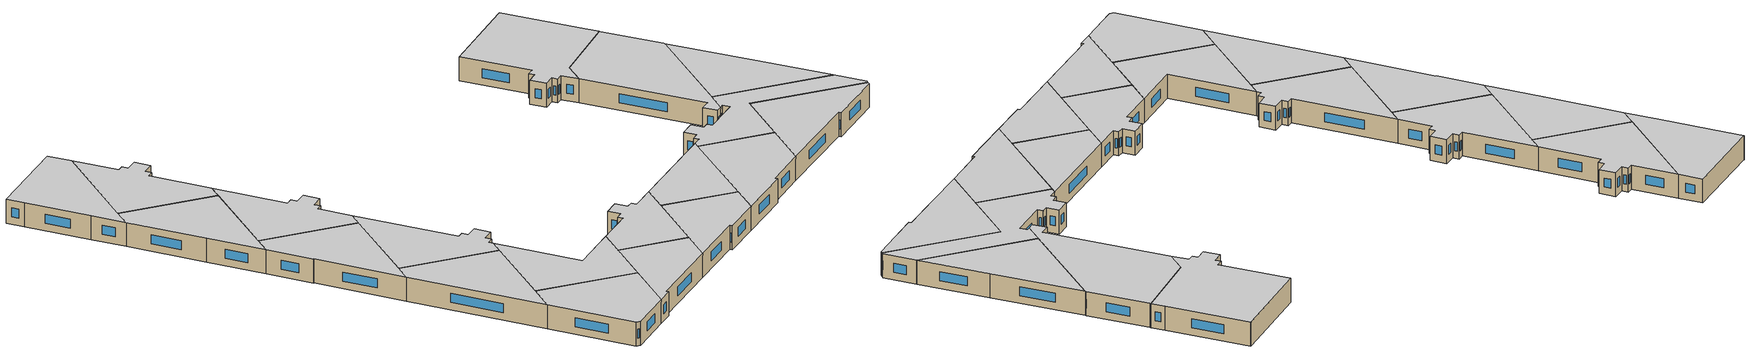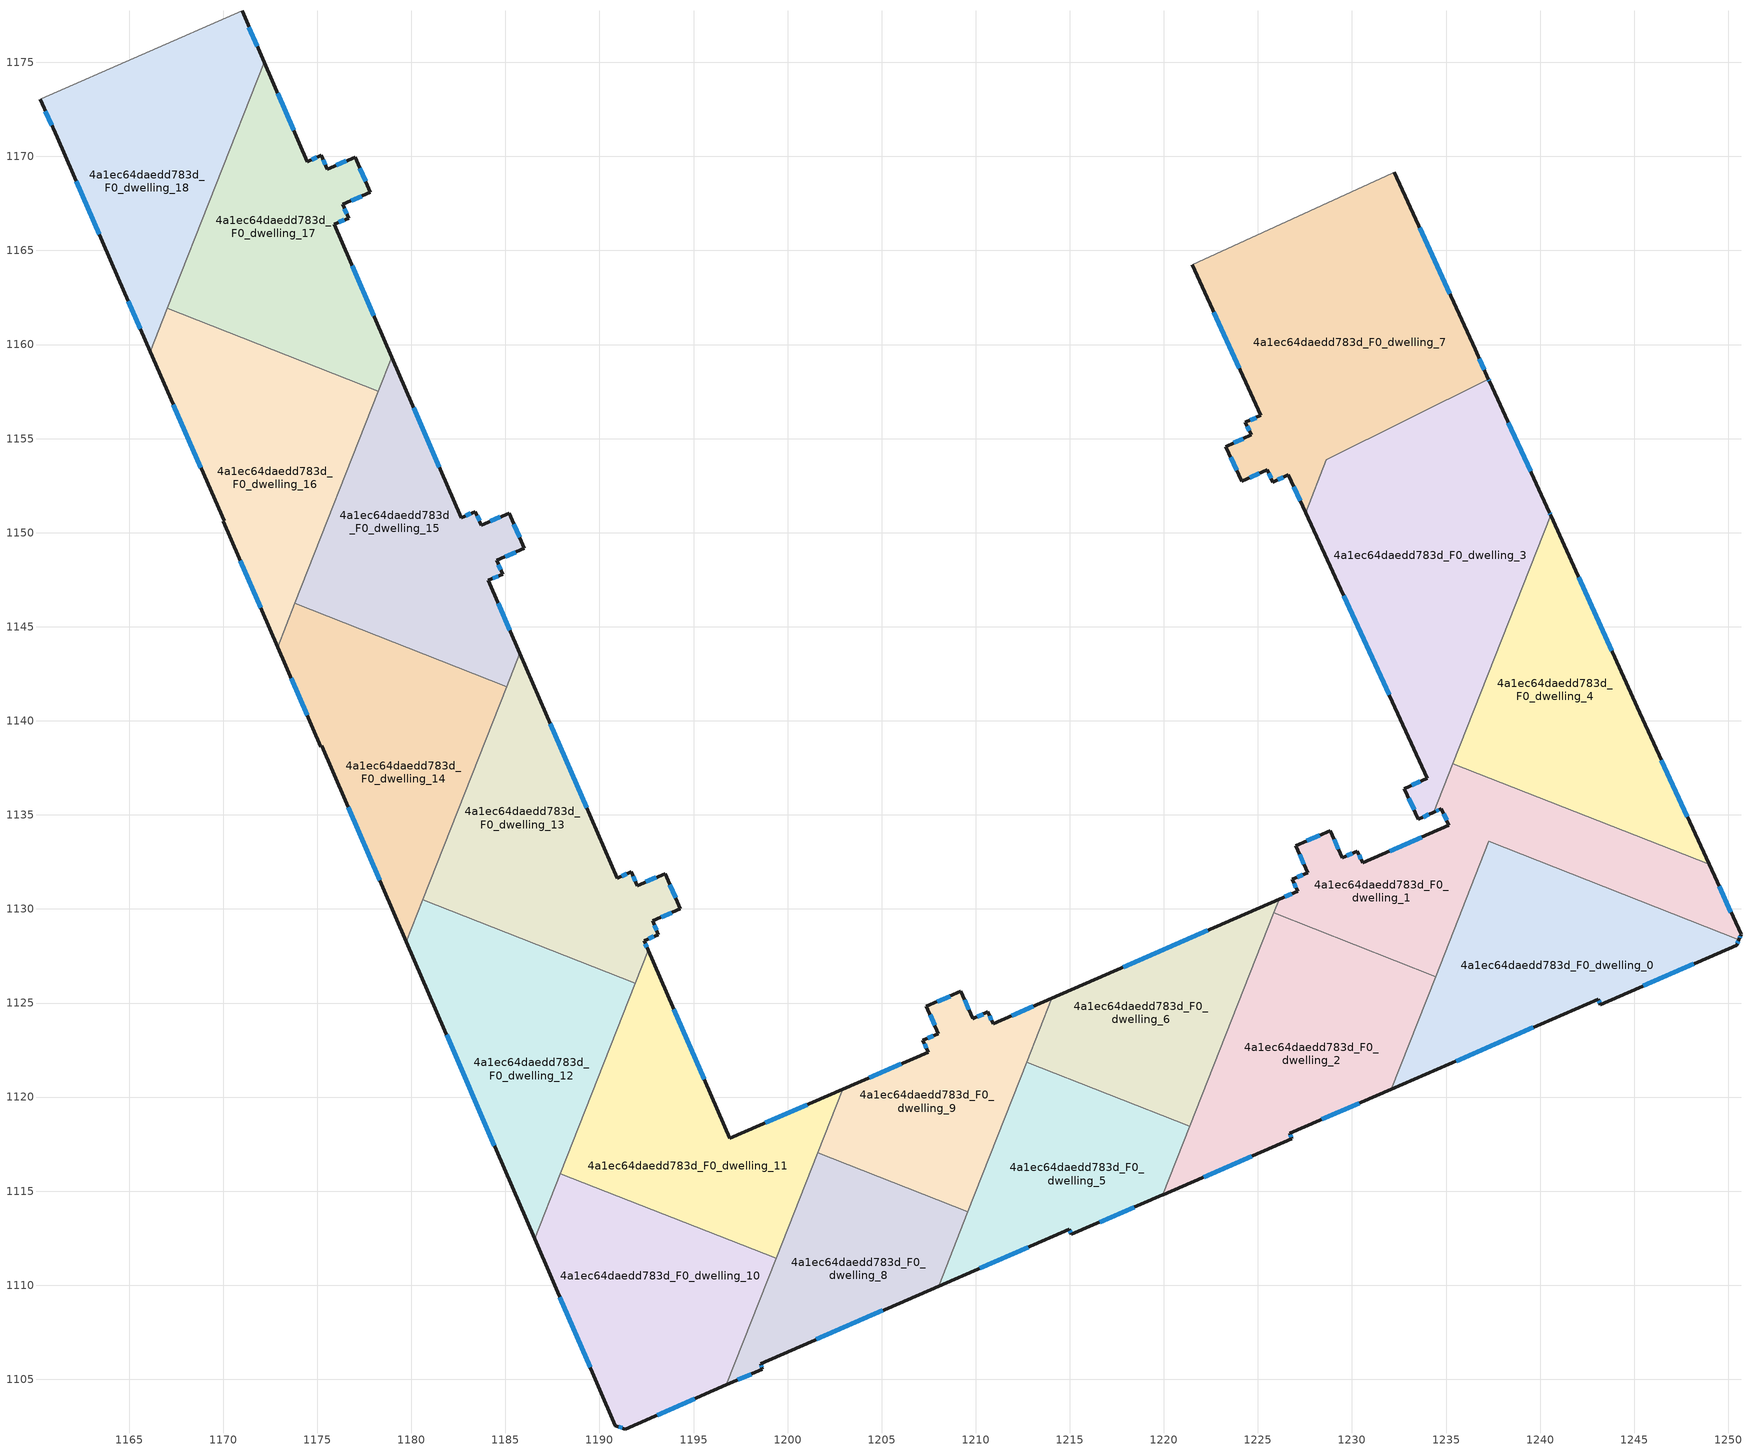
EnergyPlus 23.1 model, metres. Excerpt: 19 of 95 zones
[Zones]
4a1ec64daedd783d_F0_dwelling_0
 floor ground (EU_floor_Construction): 1250.56,1128.37 1250.45,1128.08 1243.2,1124.92 1243.09,1125.2 1232.09,1120.42 1237.27,1133.6 z0
 wall outside (EU_wall_Construction): 1232.09,1120.42 1243.09,1125.2 1243.2,1124.92 1250.45,1128.08 1250.56,1128.37 z0:3
 wall to 4a1ec64daedd783d_F0_dwelling_1 (EU_wall_Construction): 1250.56,1128.37 1237.27,1133.6 1234.44,1126.4 z0:3
 wall to 4a1ec64daedd783d_F0_dwelling_2 (EU_wall_Construction): 1234.44,1126.4 1232.09,1120.42 z0:3
 window (EU_Window_Construction): 1243.13,1125.11 1243.17,1125.01 / 1235.54,1121.92 1239.64,1123.7 / 1250.48,1128.17 1250.53,1128.28 / 1245.47,1125.91 1248.18,1127.09 z0.94:2.06
 ceiling to 4a1ec64daedd783d_F1_dwelling_0 (EU_floor_Construction): 1250.45,1128.08 1250.56,1128.37 1237.27,1133.6 1232.09,1120.42 1243.09,1125.2 1243.2,1124.92 z3
4a1ec64daedd783d_F0_dwelling_1
 floor ground (EU_floor_Construction): 1248.98,1132.36 1250.68,1128.65 1250.56,1128.37 1237.27,1133.6 1234.44,1126.4 1225.84,1129.79 1226.12,1130.51 1227.11,1130.94 1226.84,1131.57 1227.65,1131.92 1227.02,1133.37 1228.85,1134.16 1229.48,1132.72 1230.28,1133.06 1230.29,1133.07 1230.56,1132.45 1235.16,1134.44 1234.75,1135.33 1234.35,1135.14 1235.36,1137.72 z0
 wall outside (EU_wall_Construction): 1234.35,1135.14 1234.75,1135.33 1235.16,1134.44 1230.56,1132.45 1230.29,1133.07 1230.28,1133.06 1229.48,1132.72 1228.85,1134.16 1227.02,1133.37 1227.65,1131.92 1226.84,1131.57 1227.11,1130.94 1226.12,1130.51 / 1250.56,1128.37 1250.68,1128.65 1248.98,1132.36 z0:3
 wall to 4a1ec64daedd783d_F0_dwelling_2 (EU_wall_Construction): 1225.84,1129.79 1234.44,1126.4 z0:3
 wall to 4a1ec64daedd783d_F0_dwelling_4 (EU_wall_Construction): 1248.98,1132.36 1235.36,1137.72 z0:3
 wall to 4a1ec64daedd783d_F0_dwelling_6 (EU_wall_Construction): 1226.12,1130.51 1225.84,1129.79 z0:3
 wall to 4a1ec64daedd783d_F0_dwelling_3 (EU_wall_Construction): 1235.36,1137.72 1234.35,1135.14 z0:3
 window (EU_Window_Construction): 1226.8,1130.81 1226.43,1130.65 / 1226.92,1131.37 1227.02,1131.14 / 1227.39,1131.81 1227.09,1131.68 / 1227.22,1132.91 1227.45,1132.37 / 1228.28,1133.91 1227.59,1133.62 / 1229.28,1133.17 1229.05,1133.71 / 1230.03,1132.96 1229.73,1132.83 / 1230.48,1132.64 1230.38,1132.87 / 1233.72,1133.82 1232,1133.07 / 1234.88,1135.05 1235.03,1134.72 / 1234.47,1135.2 1234.62,1135.27 / 1250.15,1129.81 1249.51,1131.2 / 1250.6,1128.46 1250.64,1128.56 z0.94:2.06
 ceiling to 4a1ec64daedd783d_F1_dwelling_1 (EU_floor_Construction): 1250.56,1128.37 1250.68,1128.65 1248.98,1132.36 1235.36,1137.72 1234.35,1135.14 1234.75,1135.33 1235.16,1134.44 1230.56,1132.45 1230.29,1133.07 1230.28,1133.06 1229.48,1132.72 1228.85,1134.16 1227.02,1133.37 1227.65,1131.92 1226.84,1131.57 1227.11,1130.94 1226.12,1130.51 1225.84,1129.79 1234.44,1126.4 1237.27,1133.6 z3
4a1ec64daedd783d_F0_dwelling_10
 floor ground (EU_floor_Construction): 1199.39,1111.42 1196.75,1104.71 1191.38,1102.36 1190.85,1102.54 1186.56,1112.47 1187.92,1115.94 z0
 wall outside (EU_wall_Construction): 1186.56,1112.47 1190.85,1102.54 1191.38,1102.36 1196.75,1104.71 z0:3
 wall to 4a1ec64daedd783d_F0_dwelling_11 (EU_wall_Construction): 1199.39,1111.42 1187.92,1115.94 z0:3
 wall to 4a1ec64daedd783d_F0_dwelling_12 (EU_wall_Construction): 1187.92,1115.94 1186.56,1112.47 z0:3
 wall to 4a1ec64daedd783d_F0_dwelling_8 (EU_wall_Construction): 1196.75,1104.71 1199.39,1111.42 z0:3
 window (EU_Window_Construction): 1191.02,1102.48 1191.21,1102.41 / 1187.9,1109.36 1189.5,1105.65 / 1193.06,1103.09 1195.07,1103.97 z0.94:2.06
 ceiling to 4a1ec64daedd783d_F1_dwelling_10 (EU_floor_Construction): 1196.75,1104.71 1199.39,1111.42 1187.92,1115.94 1186.56,1112.47 1190.85,1102.54 1191.38,1102.36 z3
4a1ec64daedd783d_F0_dwelling_11
 floor ground (EU_floor_Construction): 1202.93,1120.42 1199.39,1111.42 1187.92,1115.94 1192.59,1127.81 1196.92,1117.8 z0
 wall outside (EU_wall_Construction): 1202.93,1120.42 1196.92,1117.8 1192.59,1127.81 z0:3
 wall to 4a1ec64daedd783d_F0_dwelling_9 (EU_wall_Construction): 1201.6,1117.03 1202.93,1120.42 z0:3
 wall to 4a1ec64daedd783d_F0_dwelling_13 (EU_wall_Construction): 1192.59,1127.81 1191.9,1126.06 z0:3
 wall to 4a1ec64daedd783d_F0_dwelling_12 (EU_wall_Construction): 1191.9,1126.06 1187.92,1115.94 z0:3
 wall to 4a1ec64daedd783d_F0_dwelling_8 (EU_wall_Construction): 1199.39,1111.42 1201.6,1117.03 z0:3
 window (EU_Window_Construction): 1201.05,1119.6 1198.81,1118.62 / 1195.56,1120.94 1193.95,1124.67 z0.94:2.06
 ceiling to 4a1ec64daedd783d_F1_dwelling_11 (EU_floor_Construction): 1199.39,1111.42 1202.93,1120.42 1196.92,1117.8 1192.59,1127.81 1187.92,1115.94 z3
4a1ec64daedd783d_F0_dwelling_12
 floor ground (EU_floor_Construction): 1191.9,1126.06 1186.56,1112.47 1179.73,1128.27 1180.61,1130.5 z0
 wall outside (EU_wall_Construction): 1179.73,1128.27 1186.56,1112.47 z0:3
 wall to 4a1ec64daedd783d_F0_dwelling_13 (EU_wall_Construction): 1191.9,1126.06 1180.61,1130.5 z0:3
 wall to 4a1ec64daedd783d_F0_dwelling_14 (EU_wall_Construction): 1180.61,1130.5 1179.73,1128.27 z0:3
 window (EU_Window_Construction): 1181.87,1123.32 1184.42,1117.42 z0.94:2.06
 ceiling to 4a1ec64daedd783d_F1_dwelling_12 (EU_floor_Construction): 1186.56,1112.47 1191.9,1126.06 1180.61,1130.5 1179.73,1128.27 z3
4a1ec64daedd783d_F0_dwelling_13
 floor ground (EU_floor_Construction): 1185.76,1143.6 1190.94,1131.64 1191.7,1131.97 1192.01,1131.24 1193.49,1131.88 1194.3,1130.01 1192.82,1129.37 1193.14,1128.64 1192.38,1128.31 1192.59,1127.81 1191.9,1126.06 1180.61,1130.5 z0
 wall outside (EU_wall_Construction): 1192.59,1127.81 1192.38,1128.31 1193.14,1128.64 1192.82,1129.37 1194.3,1130.01 1193.49,1131.88 1192.01,1131.24 1191.7,1131.97 1190.94,1131.64 1185.76,1143.6 z0:3
 wall to 4a1ec64daedd783d_F0_dwelling_15 (EU_wall_Construction): 1185.76,1143.6 1185.06,1141.82 z0:3
 wall to 4a1ec64daedd783d_F0_dwelling_14 (EU_wall_Construction): 1185.06,1141.82 1180.61,1130.5 z0:3
 window (EU_Window_Construction): 1191.46,1131.87 1191.17,1131.74 / 1191.91,1131.47 1191.79,1131.74 / 1193.03,1131.68 1192.47,1131.44 / 1194.05,1130.59 1193.74,1131.29 / 1193.28,1129.57 1193.84,1129.81 / 1193.04,1128.87 1192.92,1129.14 / 1192.61,1128.41 1192.9,1128.54 / 1192.53,1127.97 1192.44,1128.15 / 1189.32,1135.39 1187.39,1139.85 z0.94:2.06
 ceiling to 4a1ec64daedd783d_F1_dwelling_13 (EU_floor_Construction): 1191.9,1126.06 1192.59,1127.81 1192.38,1128.31 1193.14,1128.64 1192.82,1129.37 1194.3,1130.01 1193.49,1131.88 1192.01,1131.24 1191.7,1131.97 1190.94,1131.64 1185.76,1143.6 1180.61,1130.5 z3
4a1ec64daedd783d_F0_dwelling_14
 floor ground (EU_floor_Construction): 1185.06,1141.82 1179.73,1128.27 1175.24,1138.66 1175.19,1138.63 1172.9,1143.92 1173.82,1146.24 z0
 wall outside (EU_wall_Construction): 1172.9,1143.92 1175.19,1138.63 1175.24,1138.66 1179.73,1128.27 z0:3
 wall to 4a1ec64daedd783d_F0_dwelling_15 (EU_wall_Construction): 1185.06,1141.82 1173.82,1146.24 z0:3
 wall to 4a1ec64daedd783d_F0_dwelling_16 (EU_wall_Construction): 1173.82,1146.24 1172.9,1143.92 z0:3
 window (EU_Window_Construction): 1176.65,1135.41 1178.32,1131.53 / 1173.62,1142.26 1174.47,1140.29 z0.94:2.06
 ceiling to 4a1ec64daedd783d_F1_dwelling_14 (EU_floor_Construction): 1179.73,1128.27 1185.06,1141.82 1173.82,1146.24 1172.9,1143.92 1175.19,1138.63 1175.24,1138.66 z3
4a1ec64daedd783d_F0_dwelling_15
 floor ground (EU_floor_Construction): 1178.96,1159.32 1182.65,1150.79 1183.41,1151.12 1183.73,1150.4 1185.2,1151.04 1186.02,1149.16 1184.54,1148.52 1184.85,1147.79 1184.09,1147.47 1185.76,1143.6 1185.06,1141.82 1173.82,1146.24 z0
 wall outside (EU_wall_Construction): 1185.76,1143.6 1184.09,1147.47 1184.85,1147.79 1184.54,1148.52 1186.02,1149.16 1185.2,1151.04 1183.73,1150.4 1183.41,1151.12 1182.65,1150.79 1178.96,1159.32 z0:3
 wall to 4a1ec64daedd783d_F0_dwelling_17 (EU_wall_Construction): 1178.96,1159.32 1178.25,1157.51 z0:3
 wall to 4a1ec64daedd783d_F0_dwelling_16 (EU_wall_Construction): 1178.25,1157.51 1173.82,1146.24 z0:3
 window (EU_Window_Construction): 1183.17,1151.02 1182.89,1150.9 / 1183.63,1150.62 1183.51,1150.9 / 1184.74,1150.84 1184.19,1150.6 / 1185.76,1149.75 1185.46,1150.45 / 1185,1148.72 1185.55,1148.96 / 1184.75,1148.02 1184.63,1148.29 / 1184.33,1147.57 1184.61,1147.69 / 1185.24,1144.81 1184.62,1146.26 / 1181.5,1153.47 1180.12,1156.65 z0.94:2.06
 ceiling to 4a1ec64daedd783d_F1_dwelling_15 (EU_floor_Construction): 1185.06,1141.82 1185.76,1143.6 1184.09,1147.47 1184.85,1147.79 1184.54,1148.52 1186.02,1149.16 1185.2,1151.04 1183.73,1150.4 1183.41,1151.12 1182.65,1150.79 1178.96,1159.32 1173.82,1146.24 z3
4a1ec64daedd783d_F0_dwelling_16
 floor ground (EU_floor_Construction): 1178.25,1157.51 1172.9,1143.92 1170.01,1150.61 1170.05,1150.63 1166.12,1159.63 1167.03,1161.93 z0
 wall outside (EU_wall_Construction): 1166.12,1159.63 1170.05,1150.63 1170.01,1150.61 1172.9,1143.92 z0:3
 wall to 4a1ec64daedd783d_F0_dwelling_17 (EU_wall_Construction): 1178.25,1157.51 1167.03,1161.93 z0:3
 wall to 4a1ec64daedd783d_F0_dwelling_18 (EU_wall_Construction): 1167.03,1161.93 1166.12,1159.63 z0:3
 window (EU_Window_Construction): 1167.35,1156.81 1168.82,1153.45 / 1170.92,1148.51 1172,1146.01 z0.94:2.06
 ceiling to 4a1ec64daedd783d_F1_dwelling_16 (EU_floor_Construction): 1172.9,1143.92 1178.25,1157.51 1167.03,1161.93 1166.12,1159.63 1170.05,1150.63 1170.01,1150.61 z3
4a1ec64daedd783d_F0_dwelling_17
 floor ground (EU_floor_Construction): 1177.02,1169.97 1177.83,1168.09 1176.35,1167.45 1176.66,1166.73 1175.91,1166.4 1178.96,1159.32 1178.25,1157.51 1167.03,1161.93 1172.18,1175.01 1174.46,1169.73 1175.22,1170.05 1175.54,1169.33 z0
 wall outside (EU_wall_Construction): 1178.96,1159.32 1175.91,1166.4 1176.66,1166.73 1176.35,1167.45 1177.83,1168.09 1177.02,1169.97 1175.54,1169.33 1175.22,1170.05 1174.46,1169.73 1172.18,1175.01 z0:3
 wall to 4a1ec64daedd783d_F0_dwelling_18 (EU_wall_Construction): 1172.18,1175.01 1167.03,1161.93 z0:3
 window (EU_Window_Construction): 1175.44,1169.55 1175.32,1169.83 / 1176.55,1169.77 1176,1169.53 / 1177.57,1168.68 1177.27,1169.38 / 1176.81,1167.65 1177.36,1167.89 / 1176.56,1166.95 1176.45,1167.23 / 1176.14,1166.5 1176.43,1166.62 / 1178.01,1161.54 1176.86,1164.18 / 1173.75,1171.38 1172.89,1173.36 / 1174.99,1169.95 1174.7,1169.83 z0.94:2.06
 ceiling to 4a1ec64daedd783d_F1_dwelling_17 (EU_floor_Construction): 1178.25,1157.51 1178.96,1159.32 1175.91,1166.4 1176.66,1166.73 1176.35,1167.45 1177.83,1168.09 1177.02,1169.97 1175.54,1169.33 1175.22,1170.05 1174.46,1169.73 1172.18,1175.01 1167.03,1161.93 z3
4a1ec64daedd783d_F0_dwelling_18
 floor ground (EU_floor_Construction): 1171,1177.73 1172.18,1175.01 1166.12,1159.63 1164.43,1163.51 1161.18,1171.02 1160.26,1173.04 1160.32,1173.06 z0
 wall outside (EU_wall_Construction): 1172.18,1175.01 1171,1177.73 / 1160.26,1173.04 1161.18,1171.02 1164.43,1163.51 1166.12,1159.63 z0:3
 wall adiabatic (EU_wall_Construction): 1171,1177.73 1160.32,1173.06 1160.26,1173.04 z0:3
 window (EU_Window_Construction): 1171.81,1175.86 1171.37,1176.88 / 1164.96,1162.3 1165.59,1160.84 / 1162.2,1168.67 1163.41,1165.87 / 1160.55,1172.41 1160.89,1171.65 z0.94:2.06
 ceiling to 4a1ec64daedd783d_F1_dwelling_18 (EU_floor_Construction): 1166.12,1159.63 1172.18,1175.01 1171,1177.73 1160.32,1173.06 1160.26,1173.04 1161.18,1171.02 1164.43,1163.51 z3
4a1ec64daedd783d_F0_dwelling_2
 floor ground (EU_floor_Construction): 1234.44,1126.4 1232.09,1120.42 1226.7,1118.08 1226.8,1117.79 1219.98,1114.82 1219.94,1114.8 1225.84,1129.79 z0
 wall outside (EU_wall_Construction): 1219.94,1114.8 1219.98,1114.82 1226.8,1117.79 1226.7,1118.08 1232.09,1120.42 z0:3
 wall to 4a1ec64daedd783d_F0_dwelling_5 (EU_wall_Construction): 1221.38,1118.44 1219.94,1114.8 z0:3
 wall to 4a1ec64daedd783d_F0_dwelling_6 (EU_wall_Construction): 1225.84,1129.79 1221.38,1118.45 z0:3
 window (EU_Window_Construction): 1226.77,1117.88 1226.73,1117.99 / 1222.12,1115.75 1224.66,1116.86 / 1228.39,1118.81 1230.4,1119.68 z0.94:2.06
 ceiling to 4a1ec64daedd783d_F1_dwelling_2 (EU_floor_Construction): 1232.09,1120.42 1234.44,1126.4 1225.84,1129.79 1219.94,1114.8 1219.98,1114.82 1226.8,1117.79 1226.7,1118.08 z3
4a1ec64daedd783d_F0_dwelling_3
 floor ground (EU_floor_Construction): 1237.31,1158.03 1240.49,1151.08 1240.56,1150.93 1234.35,1135.14 1233.53,1134.77 1232.79,1136.39 1234.01,1136.95 1227.53,1151.07 1228.63,1153.87 1237.25,1158.17 z0
 wall outside (EU_wall_Construction): 1240.56,1150.93 1240.49,1151.08 1237.31,1158.03 1237.25,1158.17 / 1227.53,1151.07 1234.01,1136.95 1232.79,1136.39 1233.53,1134.77 1234.35,1135.14 z0:3
 wall to 4a1ec64daedd783d_F0_dwelling_7 (EU_wall_Construction): 1237.25,1158.17 1228.63,1153.87 1227.53,1151.07 z0:3
 wall to 4a1ec64daedd783d_F0_dwelling_4 (EU_wall_Construction): 1235.36,1137.72 1240.56,1150.93 z0:3
 window (EU_Window_Construction): 1239.49,1153.26 1238.31,1155.85 / 1240.54,1150.98 1240.51,1151.03 / 1233.79,1134.89 1234.09,1135.02 / 1233.02,1135.89 1233.3,1135.28 / 1233.62,1136.78 1233.17,1136.57 / 1229.56,1146.64 1231.98,1141.38 / 1237.29,1158.07 1237.27,1158.12 z0.94:2.06
 ceiling to 4a1ec64daedd783d_F1_dwelling_3 (EU_floor_Construction): 1234.35,1135.14 1240.56,1150.93 1240.49,1151.08 1237.31,1158.03 1237.25,1158.17 1228.63,1153.87 1227.53,1151.07 1234.01,1136.95 1232.79,1136.39 1233.53,1134.77 z3
4a1ec64daedd783d_F0_dwelling_4
 floor ground (EU_floor_Construction): 1240.56,1150.93 1245.3,1140.42 1248.98,1132.36 1235.36,1137.72 z0
 wall outside (EU_wall_Construction): 1248.98,1132.36 1245.3,1140.42 1240.56,1150.93 z0:3
 window (EU_Window_Construction): 1247.83,1134.89 1246.45,1137.89 / 1243.81,1143.71 1242.04,1147.64 z0.94:2.06
 ceiling to 4a1ec64daedd783d_F1_dwelling_4 (EU_floor_Construction): 1248.98,1132.36 1245.3,1140.42 1240.56,1150.93 1235.36,1137.72 z3
4a1ec64daedd783d_F0_dwelling_5
 floor ground (EU_floor_Construction): 1221.38,1118.45 1219.94,1114.8 1215.07,1112.7 1214.97,1112.97 1208.03,1109.95 1212.71,1121.85 z0
 wall outside (EU_wall_Construction): 1208.03,1109.95 1214.97,1112.97 1215.07,1112.7 1219.94,1114.8 z0:3
 wall to 4a1ec64daedd783d_F0_dwelling_6 (EU_wall_Construction): 1221.38,1118.45 1212.71,1121.85 z0:3
 wall to 4a1ec64daedd783d_F0_dwelling_9 (EU_wall_Construction): 1212.71,1121.85 1209.58,1113.89 z0:3
 wall to 4a1ec64daedd783d_F0_dwelling_8 (EU_wall_Construction): 1209.58,1113.89 1208.03,1109.95 z0:3
 window (EU_Window_Construction): 1215,1112.89 1215.04,1112.79 / 1210.2,1110.9 1212.79,1112.03 / 1216.6,1113.36 1218.42,1114.15 z0.94:2.06
 ceiling to 4a1ec64daedd783d_F1_dwelling_5 (EU_floor_Construction): 1219.94,1114.8 1221.38,1118.45 1212.71,1121.85 1208.03,1109.95 1214.97,1112.97 1215.07,1112.7 z3
4a1ec64daedd783d_F0_dwelling_6
 floor ground (EU_floor_Construction): 1226.12,1130.51 1221.38,1118.45 1212.71,1121.85 1214.05,1125.25 z0
 wall outside (EU_wall_Construction): 1226.12,1130.51 1214.05,1125.25 z0:3
 wall to 4a1ec64daedd783d_F0_dwelling_9 (EU_wall_Construction): 1214.05,1125.25 1212.71,1121.85 z0:3
 window (EU_Window_Construction): 1222.34,1128.86 1217.83,1126.9 z0.94:2.06
 ceiling to 4a1ec64daedd783d_F1_dwelling_6 (EU_floor_Construction): 1221.38,1118.45 1226.12,1130.51 1214.05,1125.25 1212.71,1121.85 z3
4a1ec64daedd783d_F0_dwelling_7
 floor ground (EU_floor_Construction): 1232.26,1169.16 1236.54,1159.75 1237.25,1158.17 1228.63,1153.87 1227.53,1151.07 1226.61,1153.07 1225.79,1152.69 1225.49,1153.36 1224.13,1152.73 1223.29,1154.58 1224.64,1155.2 1224.34,1155.86 1225.16,1156.24 1221.5,1164.23 1232.14,1169.11 z0
 wall outside (EU_wall_Construction): 1221.5,1164.23 1225.16,1156.24 1224.34,1155.86 1224.64,1155.2 1223.29,1154.58 1224.13,1152.73 1225.49,1153.36 1225.79,1152.69 1226.61,1153.07 1227.53,1151.07 / 1237.25,1158.17 1236.54,1159.75 1232.26,1169.16 z0:3
 wall adiabatic (EU_wall_Construction): 1232.26,1169.16 1232.14,1169.11 1221.5,1164.23 z0:3
 window (EU_Window_Construction): 1226.05,1152.81 1226.36,1152.95 / 1225.58,1153.15 1225.7,1152.9 / 1224.56,1152.93 1225.06,1153.16 / 1223.55,1154 1223.87,1153.31 / 1224.22,1155 1223.71,1154.77 / 1224.43,1155.65 1224.55,1155.41 / 1224.9,1156.12 1224.6,1155.98 / 1222.65,1161.73 1224.01,1158.74 / 1235.2,1162.7 1233.6,1166.21 / 1237.03,1158.66 1236.76,1159.25 / 1226.9,1152.44 1227.25,1151.7 z0.94:2.06
 ceiling to 4a1ec64daedd783d_F1_dwelling_7 (EU_floor_Construction): 1237.25,1158.17 1236.54,1159.75 1232.26,1169.16 1232.14,1169.11 1221.5,1164.23 1225.16,1156.24 1224.34,1155.86 1224.64,1155.2 1223.29,1154.58 1224.13,1152.73 1225.49,1153.36 1225.79,1152.69 1226.61,1153.07 1227.53,1151.07 1228.63,1153.87 z3
4a1ec64daedd783d_F0_dwelling_8
 floor ground (EU_floor_Construction): 1209.58,1113.89 1208.03,1109.95 1198.57,1105.84 1198.66,1105.54 1196.75,1104.71 1201.6,1117.03 z0
 wall outside (EU_wall_Construction): 1196.75,1104.71 1198.66,1105.54 1198.57,1105.84 1208.03,1109.95 z0:3
 wall to 4a1ec64daedd783d_F0_dwelling_9 (EU_wall_Construction): 1209.58,1113.89 1201.6,1117.03 z0:3
 window (EU_Window_Construction): 1198.63,1105.63 1198.6,1105.74 / 1197.35,1104.97 1198.06,1105.28 / 1201.53,1107.13 1205.06,1108.66 z0.94:2.06
 ceiling to 4a1ec64daedd783d_F1_dwelling_8 (EU_floor_Construction): 1208.03,1109.95 1209.58,1113.89 1201.6,1117.03 1196.75,1104.71 1198.66,1105.54 1198.57,1105.84 z3
4a1ec64daedd783d_F0_dwelling_9
 floor ground (EU_floor_Construction): 1214.05,1125.25 1209.58,1113.89 1201.6,1117.03 1202.93,1120.42 1207.47,1122.39 1207.2,1123.02 1208.01,1123.37 1207.38,1124.82 1209.21,1125.62 1209.83,1124.19 1209.84,1124.17 1210.65,1124.52 1210.93,1123.9 z0
 wall outside (EU_wall_Construction): 1214.05,1125.25 1210.93,1123.9 1210.65,1124.52 1209.84,1124.17 1209.83,1124.19 1209.21,1125.62 1207.38,1124.82 1208.01,1123.37 1207.2,1123.02 1207.47,1122.39 1202.93,1120.42 z0:3
 window (EU_Window_Construction): 1206.05,1121.77 1204.35,1121.04 / 1207.28,1122.82 1207.38,1122.59 / 1207.75,1123.26 1207.45,1123.13 / 1207.58,1124.37 1207.81,1123.83 / 1208.64,1125.37 1207.95,1125.07 / 1209.64,1124.64 1209.41,1125.17 / 1210.4,1124.41 1210.09,1124.28 / 1210.84,1124.09 1210.74,1124.33 / 1213.07,1124.83 1211.9,1124.32 z0.94:2.06
 ceiling to 4a1ec64daedd783d_F1_dwelling_9 (EU_floor_Construction): 1209.58,1113.89 1214.05,1125.25 1210.93,1123.9 1210.65,1124.52 1209.84,1124.17 1209.83,1124.19 1209.21,1125.62 1207.38,1124.82 1208.01,1123.37 1207.2,1123.02 1207.47,1122.39 1202.93,1120.42 1201.6,1117.03 z3
[Building]
EU S2 Campaign: North Axis=0; Terrain=City; Solar Distribution=FullExterior
[Site:Location]
Vienna: Latitude=48; Longitude=16.5; Time Zone=1; Elevation=183
[SizingPeriod:WeatherFileDays]
AnnualSizingPeriod: Begin Month=1; Begin Day of Month=1; End Month=12; End Day of Month=31; Day of Week for Start Day=Monday; Use Weather File Daylight Saving Period=No; Use Weather File Rain and Snow Indicators=No
[MATERIAL]
EU_InternalMass_Material: Roughness=MediumRough; Thickness=0.1; Conductivity=1; Density=1800; Specific Heat=900; Thermal Absorptance=0.9; Solar Absorptance=0.7; Visible Absorptance=0.7
[MATERIAL:NOMASS] Roughness=MediumRough; Thermal Absorptance=0.9; Solar Absorptance=0.7; Visible Absorptance=0.7
Name | Thermal Resistance
EU_wall_NoMass | 0.914258
EU_floor_NoMass | 1.09711
[WINDOWMATERIAL:SIMPLEGLAZINGSYSTEM]
EU_Window_SimpleGlazing: UFactor=2.09642; Solar Heat Gain Coefficient=0.65; Visible Transmittance=0.65
[CONSTRUCTION]
EU_wall_Construction: EU_wall_NoMass
EU_floor_Construction: EU_floor_NoMass
EU_Window_Construction: EU_Window_SimpleGlazing
EU_InternalMass_Construction: EU_InternalMass_Material
[ZONE] Type=1; Multiplier=1; Ceiling Height=autocalculate; Floor Area=autocalculate; Part of Total Floor Area=Yes
Name | Volume
4a1ec64daedd783d_F0_dwelling_0 | 308.501
4a1ec64daedd783d_F0_dwelling_1 | 310.837
4a1ec64daedd783d_F0_dwelling_10 | 307.521
4a1ec64daedd783d_F0_dwelling_11 | 307.512
4a1ec64daedd783d_F0_dwelling_12 | 309.465
4a1ec64daedd783d_F0_dwelling_13 | 309.435
4a1ec64daedd783d_F0_dwelling_14 | 308.497
4a1ec64daedd783d_F0_dwelling_15 | 308.499
4a1ec64daedd783d_F0_dwelling_16 | 308.516
4a1ec64daedd783d_F0_dwelling_17 | 308.492
4a1ec64daedd783d_F0_dwelling_18 | 308.454
4a1ec64daedd783d_F0_dwelling_2 | 313.151
4a1ec64daedd783d_F0_dwelling_3 | 475.063
4a1ec64daedd783d_F0_dwelling_4 | 310.839
4a1ec64daedd783d_F0_dwelling_5 | 232.154
4a1ec64daedd783d_F0_dwelling_6 | 232.188
4a1ec64daedd783d_F0_dwelling_7 | 460.265
4a1ec64daedd783d_F0_dwelling_8 | 220.937
4a1ec64daedd783d_F0_dwelling_9 | 220.929
[INTERNALMASS] Construction=EU_InternalMass_Construction
Name | Zone or ZoneList | Surface Area
4a1ec64daedd783d_F0_dwelling_0_EU_InternalMass | 4a1ec64daedd783d_F0_dwelling_0 | 102.833
4a1ec64daedd783d_F0_dwelling_1_EU_InternalMass | 4a1ec64daedd783d_F0_dwelling_1 | 103.612
4a1ec64daedd783d_F0_dwelling_2_EU_InternalMass | 4a1ec64daedd783d_F0_dwelling_2 | 104.384
4a1ec64daedd783d_F0_dwelling_3_EU_InternalMass | 4a1ec64daedd783d_F0_dwelling_3 | 158.36
4a1ec64daedd783d_F0_dwelling_4_EU_InternalMass | 4a1ec64daedd783d_F0_dwelling_4 | 103.612
4a1ec64daedd783d_F0_dwelling_5_EU_InternalMass | 4a1ec64daedd783d_F0_dwelling_5 | 77.3871
4a1ec64daedd783d_F0_dwelling_6_EU_InternalMass | 4a1ec64daedd783d_F0_dwelling_6 | 77.3955
4a1ec64daedd783d_F0_dwelling_7_EU_InternalMass | 4a1ec64daedd783d_F0_dwelling_7 | 153.421
4a1ec64daedd783d_F0_dwelling_8_EU_InternalMass | 4a1ec64daedd783d_F0_dwelling_8 | 73.6453
4a1ec64daedd783d_F0_dwelling_9_EU_InternalMass | 4a1ec64daedd783d_F0_dwelling_9 | 73.6432
4a1ec64daedd783d_F0_dwelling_10_EU_InternalMass | 4a1ec64daedd783d_F0_dwelling_10 | 102.509
4a1ec64daedd783d_F0_dwelling_11_EU_InternalMass | 4a1ec64daedd783d_F0_dwelling_11 | 102.502
4a1ec64daedd783d_F0_dwelling_12_EU_InternalMass | 4a1ec64daedd783d_F0_dwelling_12 | 103.158
4a1ec64daedd783d_F0_dwelling_13_EU_InternalMass | 4a1ec64daedd783d_F0_dwelling_13 | 103.147
4a1ec64daedd783d_F0_dwelling_14_EU_InternalMass | 4a1ec64daedd783d_F0_dwelling_14 | 102.83
4a1ec64daedd783d_F0_dwelling_15_EU_InternalMass | 4a1ec64daedd783d_F0_dwelling_15 | 102.833
4a1ec64daedd783d_F0_dwelling_16_EU_InternalMass | 4a1ec64daedd783d_F0_dwelling_16 | 102.838
4a1ec64daedd783d_F0_dwelling_17_EU_InternalMass | 4a1ec64daedd783d_F0_dwelling_17 | 102.83
4a1ec64daedd783d_F0_dwelling_18_EU_InternalMass | 4a1ec64daedd783d_F0_dwelling_18 | 102.818
[OTHEREQUIPMENT] Fuel Type=Electricity; Design Level Calculation Method=Watts/Area; Power per Zone Floor Area=1; Fraction Latent=0; Fraction Radiant=0; Fraction Lost=0; Carbon Dioxide Generation Rate=0; EndUse Subcategory=EU_Step8_InternalGains
Name | Zone or ZoneList or Space or SpaceList | Schedule
EU_Step8_InternalGain_4a1ec64daedd783d_F0_dwelling_0_f000 | 4a1ec64daedd783d_F0_dwelling_0 | EU_Step8_GainSchedule_4a1ec64daedd783d_F0_dwelling_0_f000
EU_Step8_InternalGain_4a1ec64daedd783d_F0_dwelling_1_f000 | 4a1ec64daedd783d_F0_dwelling_1 | EU_Step8_GainSchedule_4a1ec64daedd783d_F0_dwelling_1_f000
EU_Step8_InternalGain_4a1ec64daedd783d_F0_dwelling_2_f000 | 4a1ec64daedd783d_F0_dwelling_2 | EU_Step8_GainSchedule_4a1ec64daedd783d_F0_dwelling_2_f000
EU_Step8_InternalGain_4a1ec64daedd783d_F0_dwelling_3_f000 | 4a1ec64daedd783d_F0_dwelling_3 | EU_Step8_GainSchedule_4a1ec64daedd783d_F0_dwelling_3_f000
EU_Step8_InternalGain_4a1ec64daedd783d_F0_dwelling_4_f000 | 4a1ec64daedd783d_F0_dwelling_4 | EU_Step8_GainSchedule_4a1ec64daedd783d_F0_dwelling_4_f000
EU_Step8_InternalGain_4a1ec64daedd783d_F0_dwelling_5_f000 | 4a1ec64daedd783d_F0_dwelling_5 | EU_Step8_GainSchedule_4a1ec64daedd783d_F0_dwelling_5_f000
EU_Step8_InternalGain_4a1ec64daedd783d_F0_dwelling_6_f000 | 4a1ec64daedd783d_F0_dwelling_6 | EU_Step8_GainSchedule_4a1ec64daedd783d_F0_dwelling_6_f000
EU_Step8_InternalGain_4a1ec64daedd783d_F0_dwelling_7_f000 | 4a1ec64daedd783d_F0_dwelling_7 | EU_Step8_GainSchedule_4a1ec64daedd783d_F0_dwelling_7_f000
EU_Step8_InternalGain_4a1ec64daedd783d_F0_dwelling_8_f000 | 4a1ec64daedd783d_F0_dwelling_8 | EU_Step8_GainSchedule_4a1ec64daedd783d_F0_dwelling_8_f000
EU_Step8_InternalGain_4a1ec64daedd783d_F0_dwelling_9_f000 | 4a1ec64daedd783d_F0_dwelling_9 | EU_Step8_GainSchedule_4a1ec64daedd783d_F0_dwelling_9_f000
EU_Step8_InternalGain_4a1ec64daedd783d_F0_dwelling_10_f000 | 4a1ec64daedd783d_F0_dwelling_10 | EU_Step8_GainSchedule_4a1ec64daedd783d_F0_dwelling_10_f000
EU_Step8_InternalGain_4a1ec64daedd783d_F0_dwelling_11_f000 | 4a1ec64daedd783d_F0_dwelling_11 | EU_Step8_GainSchedule_4a1ec64daedd783d_F0_dwelling_11_f000
EU_Step8_InternalGain_4a1ec64daedd783d_F0_dwelling_12_f000 | 4a1ec64daedd783d_F0_dwelling_12 | EU_Step8_GainSchedule_4a1ec64daedd783d_F0_dwelling_12_f000
EU_Step8_InternalGain_4a1ec64daedd783d_F0_dwelling_13_f000 | 4a1ec64daedd783d_F0_dwelling_13 | EU_Step8_GainSchedule_4a1ec64daedd783d_F0_dwelling_13_f000
EU_Step8_InternalGain_4a1ec64daedd783d_F0_dwelling_14_f000 | 4a1ec64daedd783d_F0_dwelling_14 | EU_Step8_GainSchedule_4a1ec64daedd783d_F0_dwelling_14_f000
EU_Step8_InternalGain_4a1ec64daedd783d_F0_dwelling_15_f000 | 4a1ec64daedd783d_F0_dwelling_15 | EU_Step8_GainSchedule_4a1ec64daedd783d_F0_dwelling_15_f000
EU_Step8_InternalGain_4a1ec64daedd783d_F0_dwelling_16_f000 | 4a1ec64daedd783d_F0_dwelling_16 | EU_Step8_GainSchedule_4a1ec64daedd783d_F0_dwelling_16_f000
EU_Step8_InternalGain_4a1ec64daedd783d_F0_dwelling_17_f000 | 4a1ec64daedd783d_F0_dwelling_17 | EU_Step8_GainSchedule_4a1ec64daedd783d_F0_dwelling_17_f000
EU_Step8_InternalGain_4a1ec64daedd783d_F0_dwelling_18_f000 | 4a1ec64daedd783d_F0_dwelling_18 | EU_Step8_GainSchedule_4a1ec64daedd783d_F0_dwelling_18_f000
[ZONEVENTILATION:DESIGNFLOWRATE] Schedule=EU_AlwaysOn; Design Flow Rate Calculation Method=AirChanges/Hour; Air Changes per Hour=0.546891; Ventilation Type=Natural; Fan Pressure Rise=0; Fan Total Efficiency=1; Constant Term Coefficient=1; Temperature Term Coefficient=0; Velocity Term Coefficient=0; Velocity Squared Term Coefficient=0; Minimum Indoor Temperature=-100; Maximum Indoor Temperature=100; Delta Temperature=-100; Minimum Outdoor Temperature=-100; Maximum Outdoor Temperature=100; Maximum Wind Speed=40
Name | Zone or ZoneList or Space or SpaceList
EU_ConstantAir_4a1ec64daedd783d_F0_dwelling_0 | 4a1ec64daedd783d_F0_dwelling_0
EU_ConstantAir_4a1ec64daedd783d_F0_dwelling_1 | 4a1ec64daedd783d_F0_dwelling_1
EU_ConstantAir_4a1ec64daedd783d_F0_dwelling_2 | 4a1ec64daedd783d_F0_dwelling_2
EU_ConstantAir_4a1ec64daedd783d_F0_dwelling_3 | 4a1ec64daedd783d_F0_dwelling_3
EU_ConstantAir_4a1ec64daedd783d_F0_dwelling_4 | 4a1ec64daedd783d_F0_dwelling_4
EU_ConstantAir_4a1ec64daedd783d_F0_dwelling_5 | 4a1ec64daedd783d_F0_dwelling_5
EU_ConstantAir_4a1ec64daedd783d_F0_dwelling_6 | 4a1ec64daedd783d_F0_dwelling_6
EU_ConstantAir_4a1ec64daedd783d_F0_dwelling_7 | 4a1ec64daedd783d_F0_dwelling_7
EU_ConstantAir_4a1ec64daedd783d_F0_dwelling_8 | 4a1ec64daedd783d_F0_dwelling_8
EU_ConstantAir_4a1ec64daedd783d_F0_dwelling_9 | 4a1ec64daedd783d_F0_dwelling_9
EU_ConstantAir_4a1ec64daedd783d_F0_dwelling_10 | 4a1ec64daedd783d_F0_dwelling_10
EU_ConstantAir_4a1ec64daedd783d_F0_dwelling_11 | 4a1ec64daedd783d_F0_dwelling_11
EU_ConstantAir_4a1ec64daedd783d_F0_dwelling_12 | 4a1ec64daedd783d_F0_dwelling_12
EU_ConstantAir_4a1ec64daedd783d_F0_dwelling_13 | 4a1ec64daedd783d_F0_dwelling_13
EU_ConstantAir_4a1ec64daedd783d_F0_dwelling_14 | 4a1ec64daedd783d_F0_dwelling_14
EU_ConstantAir_4a1ec64daedd783d_F0_dwelling_15 | 4a1ec64daedd783d_F0_dwelling_15
EU_ConstantAir_4a1ec64daedd783d_F0_dwelling_16 | 4a1ec64daedd783d_F0_dwelling_16
EU_ConstantAir_4a1ec64daedd783d_F0_dwelling_17 | 4a1ec64daedd783d_F0_dwelling_17
EU_ConstantAir_4a1ec64daedd783d_F0_dwelling_18 | 4a1ec64daedd783d_F0_dwelling_18
[HVACTEMPLATE:THERMOSTAT] Constant Heating Setpoint=20; Constant Cooling Setpoint=50
EU_HeatOnly_4a1ec64daedd783d_F0_dwelling_0; EU_HeatOnly_4a1ec64daedd783d_F0_dwelling_1; EU_HeatOnly_4a1ec64daedd783d_F0_dwelling_2; EU_HeatOnly_4a1ec64daedd783d_F0_dwelling_3; EU_HeatOnly_4a1ec64daedd783d_F0_dwelling_4; EU_HeatOnly_4a1ec64daedd783d_F0_dwelling_5; EU_HeatOnly_4a1ec64daedd783d_F0_dwelling_6; EU_HeatOnly_4a1ec64daedd783d_F0_dwelling_7; EU_HeatOnly_4a1ec64daedd783d_F0_dwelling_8; EU_HeatOnly_4a1ec64daedd783d_F0_dwelling_9; EU_HeatOnly_4a1ec64daedd783d_F0_dwelling_10; EU_HeatOnly_4a1ec64daedd783d_F0_dwelling_11; EU_HeatOnly_4a1ec64daedd783d_F0_dwelling_12; EU_HeatOnly_4a1ec64daedd783d_F0_dwelling_13; EU_HeatOnly_4a1ec64daedd783d_F0_dwelling_14; EU_HeatOnly_4a1ec64daedd783d_F0_dwelling_15; EU_HeatOnly_4a1ec64daedd783d_F0_dwelling_16; EU_HeatOnly_4a1ec64daedd783d_F0_dwelling_17; EU_HeatOnly_4a1ec64daedd783d_F0_dwelling_18; EU_HeatOnly_4a1ec64daedd783d_F1_dwelling_0; EU_HeatOnly_4a1ec64daedd783d_F1_dwelling_1; EU_HeatOnly_4a1ec64daedd783d_F1_dwelling_2; EU_HeatOnly_4a1ec64daedd783d_F1_dwelling_3; EU_HeatOnly_4a1ec64daedd783d_F1_dwelling_4; EU_HeatOnly_4a1ec64daedd783d_F1_dwelling_5; EU_HeatOnly_4a1ec64daedd783d_F1_dwelling_6; EU_HeatOnly_4a1ec64daedd783d_F1_dwelling_7; EU_HeatOnly_4a1ec64daedd783d_F1_dwelling_8; EU_HeatOnly_4a1ec64daedd783d_F1_dwelling_9; EU_HeatOnly_4a1ec64daedd783d_F1_dwelling_10; EU_HeatOnly_4a1ec64daedd783d_F1_dwelling_11; EU_HeatOnly_4a1ec64daedd783d_F1_dwelling_12; EU_HeatOnly_4a1ec64daedd783d_F1_dwelling_13; EU_HeatOnly_4a1ec64daedd783d_F1_dwelling_14; EU_HeatOnly_4a1ec64daedd783d_F1_dwelling_15; EU_HeatOnly_4a1ec64daedd783d_F1_dwelling_16; EU_HeatOnly_4a1ec64daedd783d_F1_dwelling_17; EU_HeatOnly_4a1ec64daedd783d_F1_dwelling_18; EU_HeatOnly_4a1ec64daedd783d_F2_dwelling_0; EU_HeatOnly_4a1ec64daedd783d_F2_dwelling_1; EU_HeatOnly_4a1ec64daedd783d_F2_dwelling_2; EU_HeatOnly_4a1ec64daedd783d_F2_dwelling_3; EU_HeatOnly_4a1ec64daedd783d_F2_dwelling_4; EU_HeatOnly_4a1ec64daedd783d_F2_dwelling_5; EU_HeatOnly_4a1ec64daedd783d_F2_dwelling_6; EU_HeatOnly_4a1ec64daedd783d_F2_dwelling_7; EU_HeatOnly_4a1ec64daedd783d_F2_dwelling_8; EU_HeatOnly_4a1ec64daedd783d_F2_dwelling_9; EU_HeatOnly_4a1ec64daedd783d_F2_dwelling_10; EU_HeatOnly_4a1ec64daedd783d_F2_dwelling_11; EU_HeatOnly_4a1ec64daedd783d_F2_dwelling_12; EU_HeatOnly_4a1ec64daedd783d_F2_dwelling_13; EU_HeatOnly_4a1ec64daedd783d_F2_dwelling_14; EU_HeatOnly_4a1ec64daedd783d_F2_dwelling_15; EU_HeatOnly_4a1ec64daedd783d_F2_dwelling_16; EU_HeatOnly_4a1ec64daedd783d_F2_dwelling_17; EU_HeatOnly_4a1ec64daedd783d_F2_dwelling_18; EU_HeatOnly_4a1ec64daedd783d_F3_dwelling_0; EU_HeatOnly_4a1ec64daedd783d_F3_dwelling_1; EU_HeatOnly_4a1ec64daedd783d_F3_dwelling_2; EU_HeatOnly_4a1ec64daedd783d_F3_dwelling_3; EU_HeatOnly_4a1ec64daedd783d_F3_dwelling_4; EU_HeatOnly_4a1ec64daedd783d_F3_dwelling_5; EU_HeatOnly_4a1ec64daedd783d_F3_dwelling_6; EU_HeatOnly_4a1ec64daedd783d_F3_dwelling_7; EU_HeatOnly_4a1ec64daedd783d_F3_dwelling_8; EU_HeatOnly_4a1ec64daedd783d_F3_dwelling_9; EU_HeatOnly_4a1ec64daedd783d_F3_dwelling_10; EU_HeatOnly_4a1ec64daedd783d_F3_dwelling_11; EU_HeatOnly_4a1ec64daedd783d_F3_dwelling_12; EU_HeatOnly_4a1ec64daedd783d_F3_dwelling_13; EU_HeatOnly_4a1ec64daedd783d_F3_dwelling_14; EU_HeatOnly_4a1ec64daedd783d_F3_dwelling_15; EU_HeatOnly_4a1ec64daedd783d_F3_dwelling_16; EU_HeatOnly_4a1ec64daedd783d_F3_dwelling_17; EU_HeatOnly_4a1ec64daedd783d_F3_dwelling_18; EU_HeatOnly_4a1ec64daedd783d_F4_dwelling_0; EU_HeatOnly_4a1ec64daedd783d_F4_dwelling_1; EU_HeatOnly_4a1ec64daedd783d_F4_dwelling_2; EU_HeatOnly_4a1ec64daedd783d_F4_dwelling_3; EU_HeatOnly_4a1ec64daedd783d_F4_dwelling_4; EU_HeatOnly_4a1ec64daedd783d_F4_dwelling_5; EU_HeatOnly_4a1ec64daedd783d_F4_dwelling_6; EU_HeatOnly_4a1ec64daedd783d_F4_dwelling_7; EU_HeatOnly_4a1ec64daedd783d_F4_dwelling_8; EU_HeatOnly_4a1ec64daedd783d_F4_dwelling_9; EU_HeatOnly_4a1ec64daedd783d_F4_dwelling_10; EU_HeatOnly_4a1ec64daedd783d_F4_dwelling_11; EU_HeatOnly_4a1ec64daedd783d_F4_dwelling_12; EU_HeatOnly_4a1ec64daedd783d_F4_dwelling_13; EU_HeatOnly_4a1ec64daedd783d_F4_dwelling_14; EU_HeatOnly_4a1ec64daedd783d_F4_dwelling_15; EU_HeatOnly_4a1ec64daedd783d_F4_dwelling_16; EU_HeatOnly_4a1ec64daedd783d_F4_dwelling_17; EU_HeatOnly_4a1ec64daedd783d_F4_dwelling_18
[HVACTEMPLATE:ZONE:IDEALLOADSAIRSYSTEM] System Availability Schedule=EU_AlwaysOn; Maximum Heating Supply Air Temperature=50; Minimum Cooling Supply Air Temperature=13; Maximum Heating Supply Air Humidity Ratio=0.0156; Minimum Cooling Supply Air Humidity Ratio=0.0077; Heating Limit=NoLimit; Cooling Limit=NoLimit; Heating Availability Schedule=EU_AlwaysOn; Cooling Availability Schedule=EU_CoolingOff; Dehumidification Control Type=ConstantSensibleHeatRatio; Cooling Sensible Heat Ratio=0.7; Dehumidification Setpoint=60; Humidification Control Type=None; Humidification Setpoint=30; Outdoor Air Method=None; Outdoor Air Flow Rate per Person=0.00944; Outdoor Air Flow Rate per Zone Floor Area=0; Outdoor Air Flow Rate per Zone=0; Demand Controlled Ventilation Type=None; Outdoor Air Economizer Type=NoEconomizer; Heat Recovery Type=None; Sensible Heat Recovery Effectiveness=0.7; Latent Heat Recovery Effectiveness=0.65
Name | Template Thermostat
4a1ec64daedd783d_F0_dwelling_0 | EU_HeatOnly_4a1ec64daedd783d_F0_dwelling_0
4a1ec64daedd783d_F0_dwelling_1 | EU_HeatOnly_4a1ec64daedd783d_F0_dwelling_1
4a1ec64daedd783d_F0_dwelling_2 | EU_HeatOnly_4a1ec64daedd783d_F0_dwelling_2
4a1ec64daedd783d_F0_dwelling_3 | EU_HeatOnly_4a1ec64daedd783d_F0_dwelling_3
4a1ec64daedd783d_F0_dwelling_4 | EU_HeatOnly_4a1ec64daedd783d_F0_dwelling_4
4a1ec64daedd783d_F0_dwelling_5 | EU_HeatOnly_4a1ec64daedd783d_F0_dwelling_5
4a1ec64daedd783d_F0_dwelling_6 | EU_HeatOnly_4a1ec64daedd783d_F0_dwelling_6
4a1ec64daedd783d_F0_dwelling_7 | EU_HeatOnly_4a1ec64daedd783d_F0_dwelling_7
4a1ec64daedd783d_F0_dwelling_8 | EU_HeatOnly_4a1ec64daedd783d_F0_dwelling_8
4a1ec64daedd783d_F0_dwelling_9 | EU_HeatOnly_4a1ec64daedd783d_F0_dwelling_9
4a1ec64daedd783d_F0_dwelling_10 | EU_HeatOnly_4a1ec64daedd783d_F0_dwelling_10
4a1ec64daedd783d_F0_dwelling_11 | EU_HeatOnly_4a1ec64daedd783d_F0_dwelling_11
4a1ec64daedd783d_F0_dwelling_12 | EU_HeatOnly_4a1ec64daedd783d_F0_dwelling_12
4a1ec64daedd783d_F0_dwelling_13 | EU_HeatOnly_4a1ec64daedd783d_F0_dwelling_13
4a1ec64daedd783d_F0_dwelling_14 | EU_HeatOnly_4a1ec64daedd783d_F0_dwelling_14
4a1ec64daedd783d_F0_dwelling_15 | EU_HeatOnly_4a1ec64daedd783d_F0_dwelling_15
4a1ec64daedd783d_F0_dwelling_16 | EU_HeatOnly_4a1ec64daedd783d_F0_dwelling_16
4a1ec64daedd783d_F0_dwelling_17 | EU_HeatOnly_4a1ec64daedd783d_F0_dwelling_17
4a1ec64daedd783d_F0_dwelling_18 | EU_HeatOnly_4a1ec64daedd783d_F0_dwelling_18
[SIZING:ZONE] Zone Cooling Design Supply Air Temperature Input Method=SupplyAirTemperature; Zone Cooling Design Supply Air Temperature=13; Zone Heating Design Supply Air Temperature Input Method=SupplyAirTemperature; Zone Heating Design Supply Air Temperature=50; Zone Cooling Design Supply Air Humidity Ratio=0.008; Zone Heating Design Supply Air Humidity Ratio=0.008; Cooling Design Air Flow Method=DesignDay; Cooling Design Air Flow Rate=0; Cooling Minimum Air Flow per Zone Floor Area=0.000762; Cooling Minimum Air Flow=0; Cooling Minimum Air Flow Fraction=0.2; Heating Design Air Flow Method=DesignDay; Heating Design Air Flow Rate=0; Heating Maximum Air Flow per Zone Floor Area=0.002032; Heating Maximum Air Flow=0.141576; Heating Maximum Air Flow Fraction=0.3; Account for Dedicated Outdoor Air System=No; Dedicated Outdoor Air System Control Strategy=NeutralSupplyAir; Dedicated Outdoor Air Low Setpoint Temperature for Design=autosize; Dedicated Outdoor Air High Setpoint Temperature for Design=autosize; Zone Load Sizing Method=Sensible Load Only No Latent Load; Zone Latent Cooling Design Supply Air Humidity Ratio Input Method=HumidityRatioDifference; Zone Cooling Design Supply Air Humidity Ratio Difference=0.005; Zone Latent Heating Design Supply Air Humidity Ratio Input Method=HumidityRatioDifference; Zone Humidification Design Supply Air Humidity Ratio Difference=0.005
4a1ec64daedd783d_F0_dwelling_0; 4a1ec64daedd783d_F0_dwelling_1; 4a1ec64daedd783d_F0_dwelling_2; 4a1ec64daedd783d_F0_dwelling_3; 4a1ec64daedd783d_F0_dwelling_4; 4a1ec64daedd783d_F0_dwelling_5; 4a1ec64daedd783d_F0_dwelling_6; 4a1ec64daedd783d_F0_dwelling_7; 4a1ec64daedd783d_F0_dwelling_8; 4a1ec64daedd783d_F0_dwelling_9; 4a1ec64daedd783d_F0_dwelling_10; 4a1ec64daedd783d_F0_dwelling_11; 4a1ec64daedd783d_F0_dwelling_12; 4a1ec64daedd783d_F0_dwelling_13; 4a1ec64daedd783d_F0_dwelling_14; 4a1ec64daedd783d_F0_dwelling_15; 4a1ec64daedd783d_F0_dwelling_16; 4a1ec64daedd783d_F0_dwelling_17; 4a1ec64daedd783d_F0_dwelling_18
[SCHEDULE:CONSTANT]
Name | Hourly Value
EU_AlwaysOn | 1
EU_CoolingOff | 0
[SCHEDULE:FILE] Column Number=1; Rows to Skip at Top=0; Number of Hours of Data=8760; Column Separator=Comma; Interpolate to Timestep=No; Minutes per Item=60; Adjust Schedule for Daylight Savings=Yes
Name | File
EU_Step8_GainSchedule_4a1ec64daedd783d_F0_dwelling_0_f000 | ../../schedules/4a1ec64daedd783d/4a1ec64daedd783d_F0_dwelling_0_f000_gain.csv
EU_Step8_GainSchedule_4a1ec64daedd783d_F0_dwelling_1_f000 | ../../schedules/4a1ec64daedd783d/4a1ec64daedd783d_F0_dwelling_1_f000_gain.csv
EU_Step8_GainSchedule_4a1ec64daedd783d_F0_dwelling_2_f000 | ../../schedules/4a1ec64daedd783d/4a1ec64daedd783d_F0_dwelling_2_f000_gain.csv
EU_Step8_GainSchedule_4a1ec64daedd783d_F0_dwelling_3_f000 | ../../schedules/4a1ec64daedd783d/4a1ec64daedd783d_F0_dwelling_3_f000_gain.csv
EU_Step8_GainSchedule_4a1ec64daedd783d_F0_dwelling_4_f000 | ../../schedules/4a1ec64daedd783d/4a1ec64daedd783d_F0_dwelling_4_f000_gain.csv
EU_Step8_GainSchedule_4a1ec64daedd783d_F0_dwelling_5_f000 | ../../schedules/4a1ec64daedd783d/4a1ec64daedd783d_F0_dwelling_5_f000_gain.csv
EU_Step8_GainSchedule_4a1ec64daedd783d_F0_dwelling_6_f000 | ../../schedules/4a1ec64daedd783d/4a1ec64daedd783d_F0_dwelling_6_f000_gain.csv
EU_Step8_GainSchedule_4a1ec64daedd783d_F0_dwelling_7_f000 | ../../schedules/4a1ec64daedd783d/4a1ec64daedd783d_F0_dwelling_7_f000_gain.csv
EU_Step8_GainSchedule_4a1ec64daedd783d_F0_dwelling_8_f000 | ../../schedules/4a1ec64daedd783d/4a1ec64daedd783d_F0_dwelling_8_f000_gain.csv
EU_Step8_GainSchedule_4a1ec64daedd783d_F0_dwelling_9_f000 | ../../schedules/4a1ec64daedd783d/4a1ec64daedd783d_F0_dwelling_9_f000_gain.csv
EU_Step8_GainSchedule_4a1ec64daedd783d_F0_dwelling_10_f000 | ../../schedules/4a1ec64daedd783d/4a1ec64daedd783d_F0_dwelling_10_f000_gain.csv
EU_Step8_GainSchedule_4a1ec64daedd783d_F0_dwelling_11_f000 | ../../schedules/4a1ec64daedd783d/4a1ec64daedd783d_F0_dwelling_11_f000_gain.csv
EU_Step8_GainSchedule_4a1ec64daedd783d_F0_dwelling_12_f000 | ../../schedules/4a1ec64daedd783d/4a1ec64daedd783d_F0_dwelling_12_f000_gain.csv
EU_Step8_GainSchedule_4a1ec64daedd783d_F0_dwelling_13_f000 | ../../schedules/4a1ec64daedd783d/4a1ec64daedd783d_F0_dwelling_13_f000_gain.csv
EU_Step8_GainSchedule_4a1ec64daedd783d_F0_dwelling_14_f000 | ../../schedules/4a1ec64daedd783d/4a1ec64daedd783d_F0_dwelling_14_f000_gain.csv
EU_Step8_GainSchedule_4a1ec64daedd783d_F0_dwelling_15_f000 | ../../schedules/4a1ec64daedd783d/4a1ec64daedd783d_F0_dwelling_15_f000_gain.csv
EU_Step8_GainSchedule_4a1ec64daedd783d_F0_dwelling_16_f000 | ../../schedules/4a1ec64daedd783d/4a1ec64daedd783d_F0_dwelling_16_f000_gain.csv
EU_Step8_GainSchedule_4a1ec64daedd783d_F0_dwelling_17_f000 | ../../schedules/4a1ec64daedd783d/4a1ec64daedd783d_F0_dwelling_17_f000_gain.csv
EU_Step8_GainSchedule_4a1ec64daedd783d_F0_dwelling_18_f000 | ../../schedules/4a1ec64daedd783d/4a1ec64daedd783d_F0_dwelling_18_f000_gain.csv
